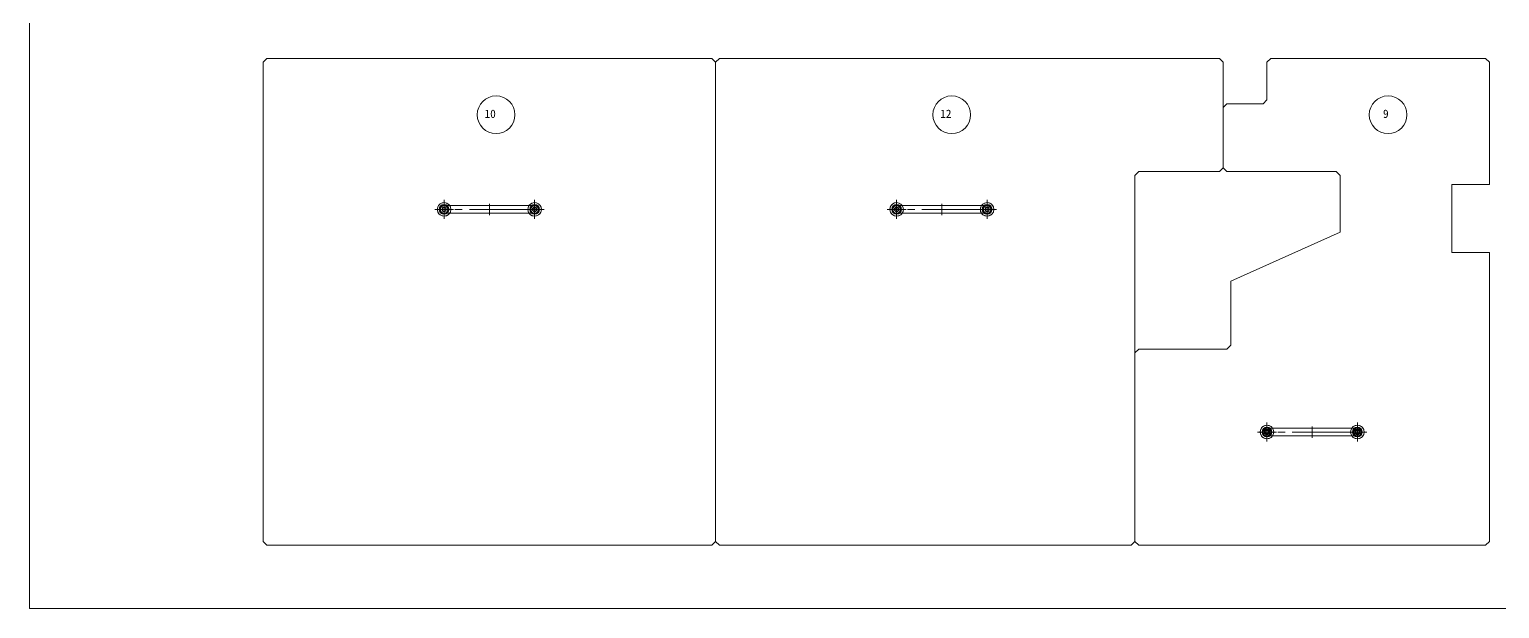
# Model space of a CAD drawing. Units: millimetres at full size. Extents: x -32787 to 32787, y -11878 to 14562.
# Drawn here: x -22822 to -20872, y 5583 to 6351 of the extents above; entities that cross this region are included whole.
import ezdxf
from ezdxf.enums import TextEntityAlignment as Align

# ---------------------------------------------------------------- set-up
doc = ezdxf.new("R2010")
doc.units = ezdxf.units.MM
doc.header["$LTSCALE"] = 9.6
doc.linetypes.add('CHAIN2', pattern=[12, 9, -1, 1, -1])
for name, color, linetype, lineweight in [('0-2_0', 2, 'Continuous', 9), ('0-7_01_外形線', 134, 'Continuous', 9), ('0-8_04_中心線', 4, 'CHAIN2', 9), ('0-9_03_かくれ線', 5, 'Continuous', 9), ('0-F_Defpoints', 134, 'Continuous', 9), ('1-2_07_寸法線', 3, 'Continuous', 9)]:
    doc.layers.add(name, color=color, linetype=linetype, lineweight=lineweight)
doc.styles.add('ＭＳ ゴシック', font='')
doc.styles.get('ＭＳ ゴシック').set_extended_font_data('MS Gothic')

# ---------------------------------------------------------------- blocks, each defined once
blk = doc.blocks.new('U5453')
at = {"layer": '0-8_04_中心線'}
for p, q in [((-12.5, 0), (-1.8, 0)), ((0, 1.8), (0, 12.5)), ((1.8, 0), (12.5, 0)), ((0, -12.5), (0, -1.8))]:
    blk.add_line(p, q, dxfattribs=at)
at = {"layer": '0-8_04_中心線', "linetype": 'Continuous'}
for p, q in [((-0.9, 0), (0.9, 0)), ((0, -0.9), (0, 0.9))]:
    blk.add_line(p, q, dxfattribs=at)
blk = doc.blocks.new('U5452')
at = {"layer": '0-8_04_中心線'}
for p, q in [((-12.5, 0), (-1.8, 0)), ((0, 1.8), (0, 12.5)), ((1.8, 0), (12.5, 0)), ((0, -12.5), (0, -1.8))]:
    blk.add_line(p, q, dxfattribs=at)
at = {"layer": '0-8_04_中心線', "linetype": 'Continuous'}
for p, q in [((-0.9, 0), (0.9, 0)), ((0, -0.9), (0, 0.9))]:
    blk.add_line(p, q, dxfattribs=at)
blk = doc.blocks.new('U5454')
at = {"layer": '0-8_04_中心線'}
for p, q in [((-8.5, 0), (-1, 0)), ((0, 1), (0, 8.5)), ((1, 0), (8.5, 0)), ((0, -8.5), (0, -1))]:
    blk.add_line(p, q, dxfattribs=at)
at = {"layer": '0-8_04_中心線', "linetype": 'Continuous'}
for p, q in [((-0.5, 0), (0.5, 0)), ((0, -0.5), (0, 0.5))]:
    blk.add_line(p, q, dxfattribs=at)
blk = doc.blocks.new('U5447')
at = {"layer": '0-8_04_中心線'}
for p, q in [((-8.5, 0), (-1, 0)), ((0, 1), (0, 8.5)), ((1, 0), (8.5, 0)), ((0, -8.5), (0, -1))]:
    blk.add_line(p, q, dxfattribs=at)
at = {"layer": '0-8_04_中心線', "linetype": 'Continuous'}
for p, q in [((-0.5, 0), (0.5, 0)), ((0, -0.5), (0, 0.5))]:
    blk.add_line(p, q, dxfattribs=at)
blk = doc.blocks.new('U5449')
at = {"layer": '0-8_04_中心線'}
for p, q in [((-12.5, 0), (-1.8, 0)), ((0, 1.8), (0, 12.5)), ((1.8, 0), (12.5, 0)), ((0, -12.5), (0, -1.8))]:
    blk.add_line(p, q, dxfattribs=at)
at = {"layer": '0-8_04_中心線', "linetype": 'Continuous'}
for p, q in [((-0.9, 0), (0.9, 0)), ((0, -0.9), (0, 0.9))]:
    blk.add_line(p, q, dxfattribs=at)
blk = doc.blocks.new('U5448')
at = {"layer": '0-8_04_中心線'}
for p, q in [((-12.5, 0), (-1.8, 0)), ((0, 1.8), (0, 12.5)), ((1.8, 0), (12.5, 0)), ((0, -12.5), (0, -1.8))]:
    blk.add_line(p, q, dxfattribs=at)
at = {"layer": '0-8_04_中心線', "linetype": 'Continuous'}
for p, q in [((-0.9, 0), (0.9, 0)), ((0, -0.9), (0, 0.9))]:
    blk.add_line(p, q, dxfattribs=at)
blk = doc.blocks.new('U5450')
at = {"layer": '0-8_04_中心線'}
for p, q in [((-8.5, 0), (-1, 0)), ((0, 1), (0, 8.5)), ((1, 0), (8.5, 0)), ((0, -8.5), (0, -1))]:
    blk.add_line(p, q, dxfattribs=at)
at = {"layer": '0-8_04_中心線', "linetype": 'Continuous'}
for p, q in [((-0.5, 0), (0.5, 0)), ((0, -0.5), (0, 0.5))]:
    blk.add_line(p, q, dxfattribs=at)
blk = doc.blocks.new('U5451')
at = {"layer": '0-8_04_中心線'}
for p, q in [((-8.5, 0), (-1, 0)), ((0, 1), (0, 8.5)), ((1, 0), (8.5, 0)), ((0, -8.5), (0, -1))]:
    blk.add_line(p, q, dxfattribs=at)
at = {"layer": '0-8_04_中心線', "linetype": 'Continuous'}
for p, q in [((-0.5, 0), (0.5, 0)), ((0, -0.5), (0, 0.5))]:
    blk.add_line(p, q, dxfattribs=at)
blk = doc.blocks.new('U6037')
at = {"layer": '0-8_04_中心線'}
for p, q in [((-12.5, 0), (-1.8, 0)), ((0, 1.8), (0, 12.5)), ((1.8, 0), (12.5, 0)), ((0, -12.5), (0, -1.8))]:
    blk.add_line(p, q, dxfattribs=at)
at = {"layer": '0-8_04_中心線', "linetype": 'Continuous'}
for p, q in [((-0.9, 0), (0.9, 0)), ((0, -0.9), (0, 0.9))]:
    blk.add_line(p, q, dxfattribs=at)
blk = doc.blocks.new('U6036')
at = {"layer": '0-8_04_中心線'}
for p, q in [((-12.5, 0), (-1.8, 0)), ((0, 1.8), (0, 12.5)), ((1.8, 0), (12.5, 0)), ((0, -12.5), (0, -1.8))]:
    blk.add_line(p, q, dxfattribs=at)
at = {"layer": '0-8_04_中心線', "linetype": 'Continuous'}
for p, q in [((-0.9, 0), (0.9, 0)), ((0, -0.9), (0, 0.9))]:
    blk.add_line(p, q, dxfattribs=at)
blk = doc.blocks.new('U6038')
at = {"layer": '0-8_04_中心線'}
for p, q in [((-8.5, 0), (-1, 0)), ((0, 1), (0, 8.5)), ((1, 0), (8.5, 0)), ((0, -8.5), (0, -1))]:
    blk.add_line(p, q, dxfattribs=at)
at = {"layer": '0-8_04_中心線', "linetype": 'Continuous'}
for p, q in [((-0.5, 0), (0.5, 0)), ((0, -0.5), (0, 0.5))]:
    blk.add_line(p, q, dxfattribs=at)
blk = doc.blocks.new('U6035')
at = {"layer": '0-8_04_中心線'}
for p, q in [((-8.5, 0), (-1, 0)), ((0, 1), (0, 8.5)), ((1, 0), (8.5, 0)), ((0, -8.5), (0, -1))]:
    blk.add_line(p, q, dxfattribs=at)
at = {"layer": '0-8_04_中心線', "linetype": 'Continuous'}
for p, q in [((-0.5, 0), (0.5, 0)), ((0, -0.5), (0, 0.5))]:
    blk.add_line(p, q, dxfattribs=at)
blk = doc.blocks.new('U6039')
at = {"layer": '0-8_04_中心線'}
for p, q in [((-7, 0), (-0.7, 0)), ((0, 0.7), (0, 7)), ((0.7, 0), (7, 0)), ((0, -7), (0, -0.7))]:
    blk.add_line(p, q, dxfattribs=at)
at = {"layer": '0-8_04_中心線', "linetype": 'Continuous'}
for p, q in [((-0.35, 0), (0.35, 0)), ((0, -0.35), (0, 0.35))]:
    blk.add_line(p, q, dxfattribs=at)
blk = doc.blocks.new('U6040')
at = {"layer": '0-8_04_中心線'}
for p, q in [((-7, 0), (-0.7, 0)), ((0, 0.7), (0, 7)), ((0.7, 0), (7, 0)), ((0, -7), (0, -0.7))]:
    blk.add_line(p, q, dxfattribs=at)
at = {"layer": '0-8_04_中心線', "linetype": 'Continuous'}
for p, q in [((-0.35, 0), (0.35, 0)), ((0, -0.35), (0, 0.35))]:
    blk.add_line(p, q, dxfattribs=at)
blk = doc.blocks.new('AM_BALLOON1')
at = {"layer": '1-2_07_寸法線'}
blk.add_circle((0, 0), 5, dxfattribs=at)

msp = doc.modelspace()

# ---------------------------------------------------------------- linework, layer by layer
at = {"layer": '0-7_01_外形線'}
for p, q in [((-22151.928, 6117.029), (-22271.928, 6117.029)), ((-22151.928, 6107.029), (-22271.928, 6107.029)), ((-21551.928, 6117.029), (-21671.928, 6117.029)), ((-21551.928, 6107.029), (-21671.928, 6107.029)), ((-21060.928, 5822.029), (-21180.928, 5822.029)), ((-21060.928, 5812.029), (-21180.928, 5812.029))]:
    msp.add_line(p, q, dxfattribs=at)
for points in [[(-22506.928, 6312.029), (-21916.928, 6312.029), (-21911.928, 6307.029), (-21911.928, 5672.029), (-21916.928, 5667.029), (-22506.928, 5667.029), (-22511.928, 5672.029), (-22511.928, 6307.029)], [(-21906.928, 6312.029), (-21243.928, 6312.029), (-21238.928, 6307.029), (-21238.928, 6167.029), (-21243.928, 6162.029), (-21350.928, 6162.029), (-21355.928, 6157.029), (-21355.928, 5672.029), (-21360.928, 5667.029), (-21906.928, 5667.029), (-21911.928, 5672.029), (-21911.928, 6307.029)], [(-21350.928, 5667.029), (-20890.928, 5667.029), (-20885.928, 5672.029), (-20885.928, 6055.029), (-20935.928, 6055.029), (-20935.928, 6145.029), (-20885.928, 6145.029), (-20885.928, 6307.029), (-20890.928, 6312.029), (-21175.928, 6312.029), (-21180.928, 6307.029), (-21180.928, 6257.029), (-21185.928, 6252.029), (-21233.928, 6252.029), (-21238.928, 6247.029), (-21238.928, 6167.029), (-21233.928, 6162.029), (-21088.928, 6162.029), (-21083.928, 6157.029), (-21083.928, 6082.029), (-21228.928, 6017.029), (-21228.928, 5932.029), (-21233.928, 5927.029), (-21350.928, 5927.029), (-21355.928, 5922.029), (-21355.928, 5672.029)]]:
    msp.add_lwpolyline(points, close=True, dxfattribs=at)
for centre, radius, start, end in [((-22271.928, 6112.029), 9, 33.74899, 326.25101), ((-22271.928, 6112.029), 5, 90, 270), ((-22151.928, 6112.029), 9, 213.74899, 146.25101), ((-22151.928, 6112.029), 5, 270, 90), ((-21671.928, 6112.029), 9, 33.74899, 326.25101), ((-21671.928, 6112.029), 5, 90, 270), ((-21551.928, 6112.029), 9, 213.74899, 146.25101), ((-21551.928, 6112.029), 5, 270, 90), ((-21180.928, 5817.029), 9, 33.74899, 326.25101), ((-21180.928, 5817.029), 5, 90, 270), ((-21060.928, 5817.029), 9, 213.74899, 146.25101), ((-21060.928, 5817.029), 5, 270, 90)]:
    msp.add_arc(centre, radius, start, end, dxfattribs=at)
at = {"layer": '0-8_04_中心線'}
for p, q in [((-22151.928, 6112.029), (-22271.928, 6112.029)), ((-22211.928, 6119.529), (-22211.928, 6104.529)), ((-21551.928, 6112.029), (-21671.928, 6112.029)), ((-21611.928, 6119.529), (-21611.928, 6104.529)), ((-21060.928, 5817.029), (-21180.928, 5817.029)), ((-21060.928, 5817.029), (-21180.928, 5817.029)), ((-21120.928, 5824.529), (-21120.928, 5809.529))]:
    msp.add_line(p, q, dxfattribs=at)
at = {"layer": '0-9_03_かくれ線'}
for p, q in [((-22272.153, 6107.029), (-22272.153, 6105.933)), ((-22271.703, 6107.029), (-22271.703, 6105.933)), ((-22152.153, 6107.029), (-22152.153, 6105.933)), ((-22151.703, 6107.029), (-22151.703, 6105.933)), ((-21672.153, 6107.029), (-21672.153, 6105.933)), ((-21671.703, 6107.029), (-21671.703, 6105.933)), ((-21552.153, 6107.029), (-21552.153, 6105.933)), ((-21551.703, 6107.029), (-21551.703, 6105.933)), ((-21181.153, 5812.029), (-21181.153, 5810.933)), ((-21180.703, 5812.029), (-21180.703, 5810.933)), ((-21061.153, 5812.029), (-21061.153, 5810.933)), ((-21060.703, 5812.029), (-21060.703, 5810.933))]:
    msp.add_line(p, q, dxfattribs=at)
for points in [[(-22269.041, 6117.029), (-22266.154, 6112.029), (-22269.041, 6107.029), (-22274.815, 6107.029), (-22277.701, 6112.029), (-22274.815, 6117.029)], [(-22149.041, 6117.029), (-22146.154, 6112.029), (-22149.041, 6107.029), (-22154.815, 6107.029), (-22157.701, 6112.029), (-22154.815, 6117.029)], [(-21669.041, 6117.029), (-21666.154, 6112.029), (-21669.041, 6107.029), (-21674.815, 6107.029), (-21677.701, 6112.029), (-21674.815, 6117.029)], [(-21549.041, 6117.029), (-21546.154, 6112.029), (-21549.041, 6107.029), (-21554.815, 6107.029), (-21557.701, 6112.029), (-21554.815, 6117.029)], [(-21178.041, 5822.029), (-21175.154, 5817.029), (-21178.041, 5812.029), (-21183.814, 5812.029), (-21186.701, 5817.029), (-21183.814, 5822.029)], [(-21058.041, 5822.029), (-21055.154, 5817.029), (-21058.041, 5812.029), (-21063.814, 5812.029), (-21066.701, 5817.029), (-21063.814, 5822.029)]]:
    msp.add_lwpolyline(points, close=True, dxfattribs=at)
for centre, radius in [((-22271.928, 6112.029), 9), ((-22271.928, 6112.029), 6.5), ((-22271.928, 6112.029), 5), ((-22271.928, 6112.029), 3), ((-22271.928, 6112.029), 3), ((-22271.928, 6112.029), 2.458), ((-22271.928, 6112.029), 2.4), ((-22151.928, 6112.029), 9), ((-22151.928, 6112.029), 6.5), ((-22151.928, 6112.029), 5), ((-22151.928, 6112.029), 3), ((-22151.928, 6112.029), 3), ((-22151.928, 6112.029), 2.458), ((-22151.928, 6112.029), 2.4), ((-21671.928, 6112.029), 9), ((-21671.928, 6112.029), 6.5), ((-21671.928, 6112.029), 5), ((-21671.928, 6112.029), 3), ((-21671.928, 6112.029), 3), ((-21671.928, 6112.029), 2.458), ((-21671.928, 6112.029), 2.4), ((-21551.928, 6112.029), 9), ((-21551.928, 6112.029), 6.5), ((-21551.928, 6112.029), 5), ((-21551.928, 6112.029), 3), ((-21551.928, 6112.029), 3), ((-21551.928, 6112.029), 2.458), ((-21551.928, 6112.029), 2.4), ((-21180.928, 5817.029), 9), ((-21180.928, 5817.029), 6.5), ((-21180.928, 5817.029), 5), ((-21180.928, 5817.029), 3.5), ((-21180.928, 5817.029), 3), ((-21180.928, 5817.029), 3), ((-21180.928, 5817.029), 2.458), ((-21180.928, 5817.029), 2.4), ((-21060.928, 5817.029), 9), ((-21060.928, 5817.029), 6.5), ((-21060.928, 5817.029), 5), ((-21060.928, 5817.029), 3.5), ((-21060.928, 5817.029), 3), ((-21060.928, 5817.029), 3), ((-21060.928, 5817.029), 2.458), ((-21060.928, 5817.029), 2.4)]:
    msp.add_circle(centre, radius, dxfattribs=at)
for centre, radius, start, end in [((-22271.928, 6112.029), 6.1, 272.11385, 267.88615), ((-22271.928, 6112.029), 5, 270, 90), ((-22271.928, 6112.029), 9, 326.25101, 33.74899), ((-22151.928, 6112.029), 9, 146.25101, 213.74899), ((-22151.928, 6112.029), 6.1, 272.11385, 267.88615), ((-22151.928, 6112.029), 5, 90, 270), ((-21671.928, 6112.029), 6.1, 272.11385, 267.88615), ((-21671.928, 6112.029), 5, 270, 90), ((-21671.928, 6112.029), 9, 326.25101, 33.74899), ((-21551.928, 6112.029), 9, 146.25101, 213.74899), ((-21551.928, 6112.029), 6.1, 272.11385, 267.88615), ((-21551.928, 6112.029), 5, 90, 270), ((-21180.928, 5817.029), 6.1, 272.11385, 267.88615), ((-21180.928, 5817.029), 5, 270, 90), ((-21180.928, 5817.029), 9, 326.25101, 33.74899), ((-21060.928, 5817.029), 9, 146.25101, 213.74899), ((-21060.928, 5817.029), 6.1, 272.11385, 267.88615), ((-21060.928, 5817.029), 5, 90, 270)]:
    msp.add_arc(centre, radius, start, end, dxfattribs=at)
at = {"layer": '0-F_Defpoints'}
msp.add_lwpolyline([(-22821.809, 7744.926), (-19488.461, 7744.926), (-19488.461, 5583.051), (-22821.809, 5583.051)], close=True, dxfattribs=at)

# ---------------------------------------------------------------- block references
at = {"layer": '0-8_04_中心線'}
for name, p in [('U5453', (-22271.928, 6112.029)), ('U5452', (-22151.928, 6112.029)), ('U5449', (-21671.928, 6112.029)), ('U5448', (-21551.928, 6112.029)), ('U6037', (-21180.928, 5817.029)), ('U6036', (-21060.928, 5817.029)), ('U6040', (-21180.928, 5817.029)), ('U6039', (-21060.928, 5817.029))]:
    msp.add_blockref(name, p, dxfattribs=at)
at = {"layer": '0-8_04_中心線', "rotation": 90}
for name, p in [('U5447', (-22271.928, 6112.029)), ('U5454', (-22151.928, 6112.029)), ('U5451', (-21671.928, 6112.029)), ('U5450', (-21551.928, 6112.029)), ('U6035', (-21180.928, 5817.029)), ('U6038', (-21060.928, 5817.029))]:
    msp.add_blockref(name, p, dxfattribs=at)
at = {"layer": '1-2_07_寸法線', "xscale": 4.999697, "yscale": 4.999697}
for p in [(-22202.986, 6237.442), (-21598.828, 6237.442), (-21020.259, 6237.442)]:
    msp.add_blockref('AM_BALLOON1', p, dxfattribs=at)

# ---------------------------------------------------------------- texts
at = {"layer": '0-2_0', "color": 134, "style": 'ＭＳ ゴシック'}
for s, p in [('10', (-22218.342, 6229.942)), ('12', (-21614.184, 6229.942)), ('9', (-21027.045, 6229.942))]:
    msp.add_text(s, height=11, dxfattribs=at).set_placement(p, align=Align.BOTTOM_LEFT)

doc.saveas('drawing.dxf')
